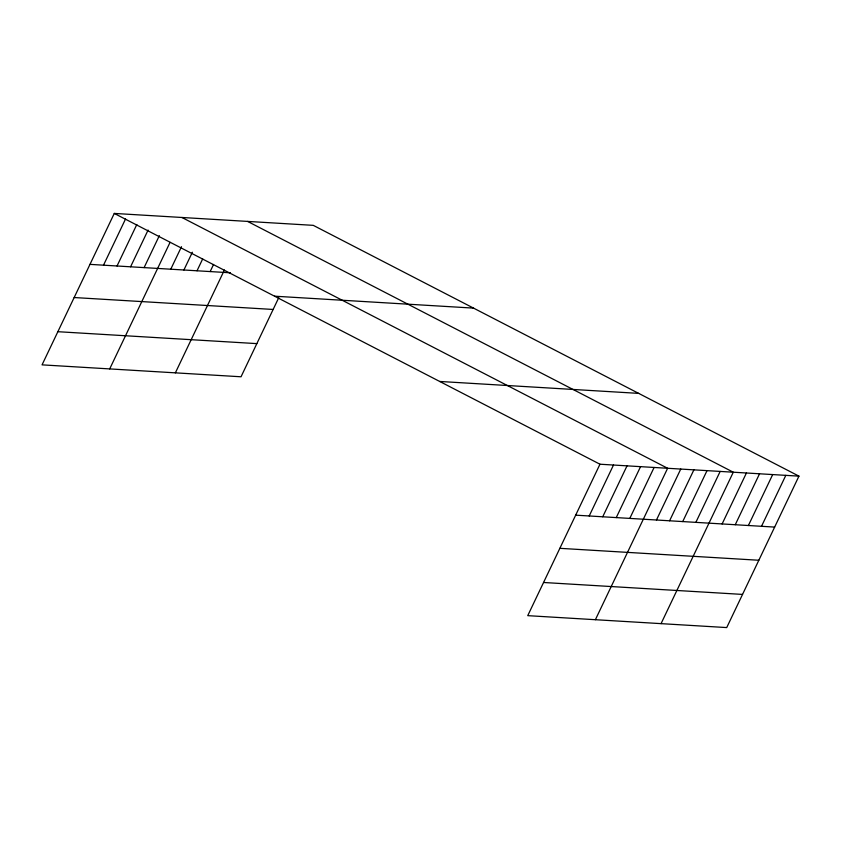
<?xml version="1.0" encoding="UTF-8"?>
<svg xmlns="http://www.w3.org/2000/svg" width="841" height="841" viewBox="0 0 841 841"><rect width="100%" height="100%" fill="white"/><g stroke="black" fill="none" stroke-linecap="round" stroke-linejoin="round"><path stroke-width="1.26" d="M798.95 476.143L599.969 464.221L527.738 615.654L726.719 627.575L798.95 476.143L313.262 225.346L114.281 213.425L42.05 364.857L241.031 376.779L278.791 297.609M103.506 265.178L125.551 218.975M117.036 265.987L136.82 224.526M130.576 266.807L148.09 230.077M144.105 267.617L159.359 235.627M109.698 368.915L170.061 242.355M170.765 269.215L181.498 246.697M183.895 270.003L192.379 252.226M197.025 270.781L202.681 258.933M210.166 271.569L213.551 264.463M175.37 372.847L224.421 269.993M589.205 515.975L613.499 465.031M602.734 516.784L627.029 465.84M616.264 517.593L640.558 466.65M629.793 518.413L654.098 467.459M595.396 619.701L667.628 468.269L181.929 217.483M656.453 520.011L680.758 469.057M669.594 520.789L693.888 469.846M682.724 521.578L707.018 470.634M695.854 522.366L720.159 471.423M661.058 623.644L733.289 472.211L247.601 221.414M722.114 523.943L746.419 472.999M735.255 524.731L759.549 473.777M748.385 525.52L772.69 474.566M761.515 526.308L785.82 475.354M89.976 264.368L230.455 272.789M274.555 296.19L473.536 308.111M74.166 297.535L273.146 309.456M57.871 331.701L256.841 343.622M439.696 381.457L638.676 393.378M575.675 515.165L774.645 527.086M559.854 548.321L758.834 560.253M543.559 582.487L742.54 594.419M114.281 213.425L599.969 464.221"/></g></svg>
